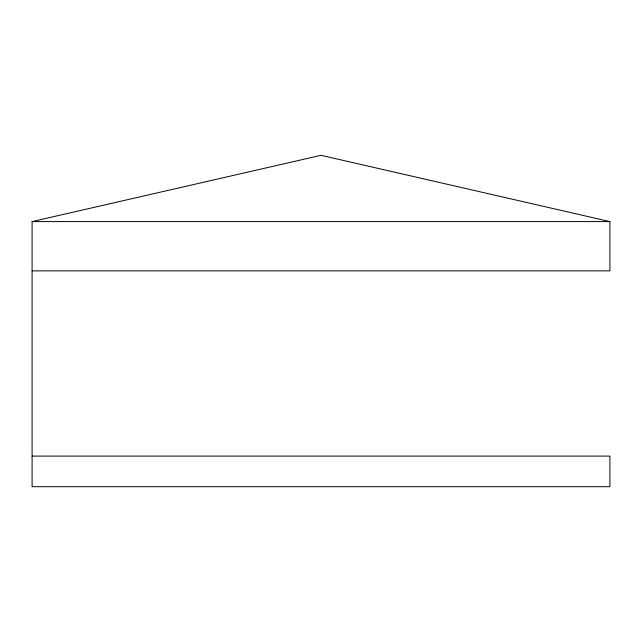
<?xml version="1.0" encoding="UTF-8"?>
<svg xmlns="http://www.w3.org/2000/svg" width="642" height="642" viewBox="0 0 642 642"><rect width="100%" height="100%" fill="white"/><g stroke="black" fill="none" stroke-linecap="round" stroke-linejoin="round"><path stroke-width="0.96" d="M32.1 456.101L609.9 456.101L609.9 486.692L32.1 486.692L32.1 221.586L321 155.308L609.9 221.586L609.9 270.868L32.1 270.868M32.1 221.586L609.9 221.586"/></g></svg>
